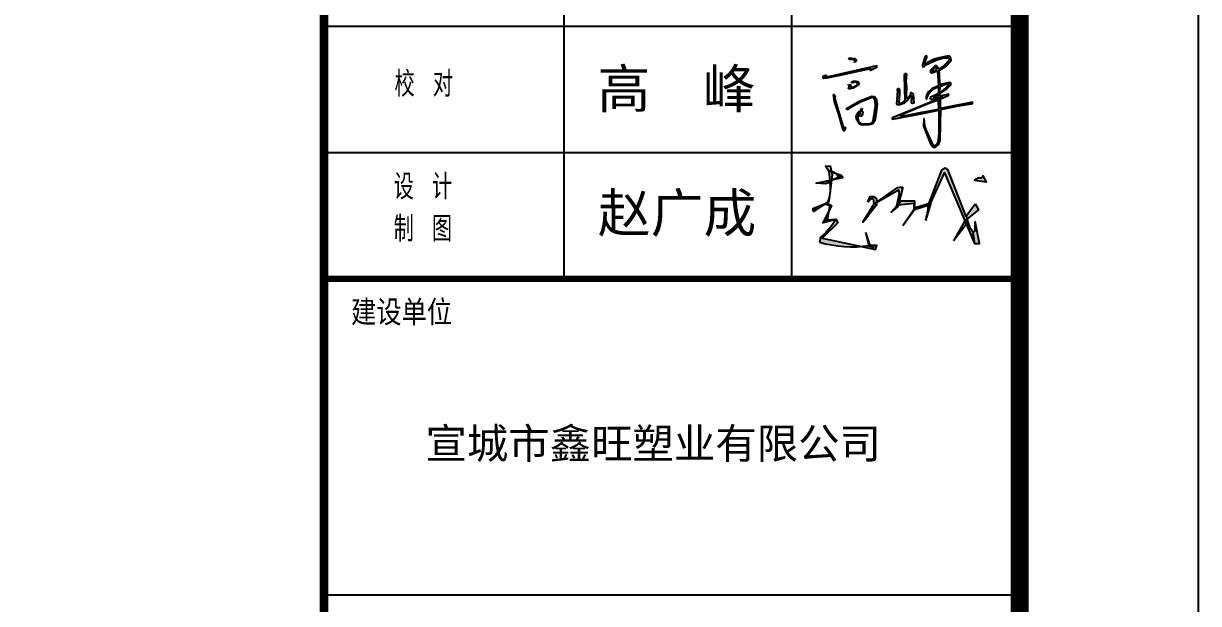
# Model space of a CAD drawing. Extents: x -21908402 to 2004492, y 83987 to 5079726.
# Drawn here: x 1997922 to 2004492, y 409671 to 412916 of the extents above; entities that cross this region are included whole.
import ezdxf

# ---------------------------------------------------------------- set-up
doc = ezdxf.new("R2010")
doc.units = 0
doc.header["$LTSCALE"] = 1000
doc.layers.get('0').update_dxf_attribs({"linetype": 'CONTINUOUS'})
for name, color, linetype in [('1', 140, 'CONTINUOUS'), ('PP-PM-TK', 7, 'CONTINUOUS'), ('PUB_TEXT', 7, 'CONTINUOUS'), ('PUB_TITLE', 4, 'CONTINUOUS'), ('签名', 255, 'CONTINUOUS')]:
    doc.layers.add(name, color=color, linetype=linetype)
doc.styles.add('-黑体', font='simhei.ttf', dxfattribs={"width": 0.8})
doc.styles.add('TQ', font='txt.shx', dxfattribs={"width": 0.8, "bigfont": 'hztxt.shx'})

# ---------------------------------------------------------------- blocks, each defined once
blk = doc.blocks.new('TK')
h = blk.add_hatch(color=256)
h.paths.add_polyline_path([(1747692.9, 360668.7), (1747691.4, 360743.5), (1747639.6, 360727.4), (1747565.8, 360696.9), (1747473.5, 360658.8), (1747400.4, 360628.5), (1747368, 360613.4), (1747372.4, 360608.6), (1747454.1, 360623.8), (1747552.9, 360642.2)], flags=16)
h.paths.add_polyline_path([(1747705.5, 360762.2), (1747706.1, 360770.3), (1747718.2, 360772.2), (1747726, 360773.4), (1747724.5, 360769)], flags=16)
h.paths.add_polyline_path([(1747693.3, 360773), (1747689.7, 360786.8), (1747663.7, 360776.9), (1747650, 360767.7), (1747651, 360762.7), (1747683.7, 360768.9)], flags=16)
h.paths.add_polyline_path([(1747701.4, 360812), (1747702.8, 360858.6), (1747733.6, 360870.8), (1747771.7, 360880.8), (1747780.8, 360876.7), (1747744.7, 360840.6), (1747708.1, 360811.5)], flags=16)
h.paths.add_polyline_path([(1747662, 360991.5), (1747675.1, 361001.4), (1747669.9, 361017.4), (1747663.5, 361018.7), (1747638.5, 360996.6), (1747635.6, 360988.3), (1747639.1, 360984.4)], flags=16)
h.paths.add_polyline_path([(1747573, 361048.6), (1747594.8, 361113), (1747582.5, 361114.8), (1747575.7, 361103), (1747553, 361026.4), (1747566.6, 361023.7), (1747584.8, 361040.9), (1747675.1, 361082.6), (1747735.9, 361098.5), (1747776.3, 361098.9), (1747783.1, 361081.7), (1747738.6, 361033.7), (1747693.6, 361003.1), (1747670.8, 361033.7), (1747656.6, 361025.6), (1747633.1, 361003.7), (1747621.1, 360985.8), (1747623.5, 360975.4), (1747635.4, 360973), (1747681.7, 360990.6), (1747690.2, 360864), (1747637.4, 360840.6), (1747606.6, 360812.8), (1747587.3, 360779.6), (1747585.9, 360750.5), (1747590.4, 360752.5), (1747607.2, 360793.5), (1747630.1, 360820.3), (1747660.9, 360843), (1747688.9, 360855.9), (1747690.2, 360798.5), (1747621.5, 360765.3), (1747616.4, 360762.9), (1747620.4, 360751.6), (1747648.9, 360752.2), (1747691.6, 360765), (1747692.5, 360755.5), (1747508.3, 360679.9), (1747308.9, 360598), (1747297.2, 360588.7), (1747303.1, 360583.6), (1747527.5, 360625.2), (1747692.1, 360658.6), (1747691.6, 360469.3), (1747686.2, 360411.7), (1747684, 360387.5), (1747662.2, 360361.8), (1747649, 360359.8), (1747588.3, 360487.5), (1747574.7, 360527.1), (1747570, 360588.2), (1747566.2, 360587.8), (1747564, 360525), (1747624, 360375.6), (1747645.4, 360348.4), (1747659, 360345.7), (1747692.7, 360370.5), (1747703.3, 360409.6), (1747710.3, 360664), (1747857.4, 360695.6), (1747967.3, 360712.1), (1747982, 360720.7), (1747974.5, 360727.3), (1747705.8, 360673), (1747706.2, 360755.4), (1747764.8, 360778.1), (1747778.5, 360788), (1747773.6, 360794.5), (1747703.6, 360776.6), (1747703.3, 360797.8), (1747754.1, 360832.4), (1747788.9, 360865.3), (1747796.7, 360880.4), (1747791, 360890.5), (1747769.7, 360889.7), (1747717.6, 360877), (1747701, 360870), (1747698.1, 360970.4), (1747691.4, 360990.6), (1747756.2, 361032), (1747784, 361061.5), (1747796.2, 361074.5), (1747793.8, 361101.4), (1747781.4, 361111.3), (1747763.5, 361112.6), (1747694.8, 361098.4), (1747646.9, 361083.5), (1747597.2, 361060.2), (1747577.2, 361045.2)])
h.paths.add_polyline_path([(1747415.1, 360968.1), (1747421.3, 360965.3), (1747416.9, 360898.5), (1747421, 360849.2), (1747419.6, 360785.6), (1747420.1, 360769.5), (1747422.6, 360757.8), (1747430.8, 360758.8), (1747454.4, 360788.3), (1747458.4, 360795.3), (1747458.7, 360807.6), (1747467.9, 360808.2), (1747476.5, 360797), (1747480.8, 360753.6), (1747483.7, 360719), (1747471.8, 360714.3), (1747465, 360717.7), (1747465.6, 360776.6), (1747461.7, 360781.7), (1747433.4, 360746.7), (1747396.6, 360716.4), (1747367.3, 360703.7), (1747347.6, 360701.9), (1747341.8, 360708.8), (1747349.4, 360820.6), (1747345.5, 360830.6), (1747348.4, 360842.5), (1747358.6, 360842.1), (1747362.7, 360831.8), (1747361.9, 360798.4), (1747356.4, 360716.8), (1747360.5, 360715.2), (1747388.3, 360723.6), (1747410.5, 360739.5), (1747406.2, 360951), (1747408.4, 360966.9)], flags=17)
h.paths.add_polyline_path([(1746918.2, 360668.6), (1746919.5, 360674.1), (1747011.3, 360727.5), (1747045.6, 360744.2), (1747089.5, 360759), (1747132.1, 360777.1), (1747154.8, 360774.7), (1747168.5, 360756.3), (1747176.1, 360713.3), (1747168.5, 360640.6), (1747155.4, 360568.8), (1747139.3, 360544.3), (1747106.6, 360535.5), (1747049.1, 360534.2), (1747028.6, 360541.7), (1747004.1, 360574.4), (1747000.9, 360604.2), (1747007.1, 360627.6), (1747021.9, 360648.6), (1747039.6, 360653.8), (1747044.9, 360672.7), (1747049.3, 360673.4), (1747046.9, 360657.3), (1747054.2, 360645.8), (1747051.5, 360622.9), (1747045.6, 360608.1), (1747033, 360606.5), (1747031.6, 360612.5), (1747037.4, 360637.9), (1747033.4, 360641.6), (1747025.9, 360637.4), (1747014.2, 360617.8), (1747013.7, 360587.4), (1747019, 360567.3), (1747037.4, 360550.8), (1747059.7, 360543.7), (1747095.3, 360545.5), (1747126.9, 360551.4), (1747141.2, 360569.1), (1747161.7, 360692.4), (1747157.7, 360737), (1747151.4, 360758.2), (1747144.6, 360765), (1747132.6, 360765.4), (1747083.6, 360747.2), (1747035.6, 360727.1), (1746958.4, 360685), (1746923.6, 360660.8)])
h.paths.add_polyline_path([(1746816.3, 360786.7), (1746806.7, 360786.9), (1746816.1, 360733), (1746851.6, 360622.4), (1746883.8, 360501.7), (1746895.5, 360483), (1746908.9, 360496.7), (1746912, 360512.5), (1746905.9, 360514.8), (1746899.2, 360500.1), (1746823.9, 360755.5), (1746825.2, 360777.1)])
h.paths.add_polyline_path([(1746965.2, 360886.8), (1746961.6, 360896.5), (1746982.9, 360904.3), (1747014.8, 360898.7), (1747026.1, 360884.8), (1747014.8, 360865.7), (1746974.5, 360844.5), (1746945.9, 360838.3), (1746936.3, 360836.2), (1746941.4, 360855.3), (1746944.2, 360865.7), (1746933.9, 360864.8), (1746934.8, 360873.6), (1746950.2, 360871.7), (1746957.9, 360865.7), (1746953.2, 360850.5), (1746954.8, 360845.1), (1746988.7, 360859.5), (1747008.4, 360872.8), (1747011.7, 360883.3), (1747006.3, 360889), (1746992, 360893.7), (1746973.7, 360890.6)])
h.paths.add_polyline_path([(1746737.6, 360939.4), (1746749.7, 360952), (1746718.7, 360937.6), (1746723.4, 360928.8), (1746754.3, 360929.8), (1746866.7, 360953.5), (1747030.2, 360988), (1747126.7, 361009.4), (1747114.5, 360995.7), (1747119.8, 360993.9), (1747175.2, 361023.5), (1747170.2, 361030.1), (1746778.9, 360942.9), (1746764.3, 360939.7)])
h.paths.add_polyline_path([(1746937, 361084.4), (1746944, 361097.4), (1746985.1, 361092), (1746999.2, 361080.8), (1746998.8, 361071.6), (1746988.3, 361059.9), (1746984.5, 361064.2), (1746990.5, 361077.9), (1746981.4, 361082)])
h = blk.add_hatch(color=7)
h.paths.add_polyline_path([(1746791.6, 360145.1), (1746792.9, 360139.5), (1746829.3, 360126.3, 0.116266)])
h.paths.add_polyline_path([(1746791.6, 360145.1, 0.057627), (1746770.7, 360147.5), (1746792.9, 360139.5)])
h.paths.add_polyline_path([(1746781.4, 360191.5), (1746742.5, 360189.8), (1746770.7, 360147.5, -0.057627), (1746791.6, 360145.1)])
h.paths.add_polyline_path([(1746792.9, 360139.5), (1746770.7, 360147.5), (1746777.7, 360070.6), (1746781.7, 360071.5), (1746793.3, 360076.1), (1746798.2, 360115.2)])
h.paths.add_polyline_path([(1746793.1, 360074), (1746781.7, 360071.5), (1746777.8, 360069.9), (1746777.7, 360070.6), (1746663.9, 360046), (1746742.5, 360041.7), (1746781.1, 360054.6, -0.038196), (1746784.8, 360007.4)])
h = blk.add_hatch(color=7)
h.paths.add_polyline_path([(1748065, 360109.4), (1748054.4, 360091.1), (1748026.2, 360091.1), (1747991.6, 360070.5), (1748092.5, 360059)])
h.paths.add_polyline_path([(1748026, 359822.9), (1747998, 359872.4), (1747920.4, 359766.6), (1747765.2, 360161.6), (1747744.1, 360175.7), (1747715.9, 360154.6), (1747607.1, 359875.9), (1747625.2, 359881.5), (1747739.2, 360132.4), (1747910.8, 359729.3)])
h.paths.add_polyline_path([(1747998, 359724.3), (1747998, 359646.7), (1747976.8, 359632.6), (1747990.9, 359540.9), (1748035.2, 359540.9)])
h.paths.add_polyline_path([(1747923.3, 359699.8), (1747910.8, 359729.3), (1747814.6, 359562.1)])
for points in [[(1746873, 360110.6), (1746829.3, 360126.3, -0.103849), (1746852.7, 360096.8), (1746848.3, 360098.1), (1746793.3, 360076.1), (1746793.1, 360074), (1746886.7, 360094.2)], [(1746784.8, 360007.4), (1746775.2, 359929.8, 0.063244)], [(1747596.3, 359786.3), (1747579.8, 359732.2, 0.044667)], [(1746874, 359552.2), (1746713.8, 359583.6), (1746845.9, 359712.3), (1746829.1, 359744.2), (1746829.1, 359744.2, -0.075391), (1746700.5, 359589.9), (1746692, 359551.2, 0.088195), (1747043.3, 359515.5)], [(1747929.9, 359744.9), (1747910.8, 359729.3), (1747990.9, 359540.9), (1747976.8, 359632.6), (1747980.8, 359635.3, -0.153082)]]:
    blk.add_hatch(color=7).paths.add_polyline_path(points)
h = blk.add_hatch(color=7)
h.paths.add_polyline_path([(1747148.1, 359935), (1747118.3, 359933.3), (1747099.5, 359891.1, -0.339667), (1747145.8, 359913.9), (1747151.6, 359872.4), (1747169.5, 359885), (1747169.5, 359915.2)])
h.paths.add_polyline_path([(1747169.5, 359860.7), (1747169.5, 359882.9), (1747151.9, 359872.6, -0.059149), (1747104, 359779.4)])
h.paths.add_polyline_path([(1747151.9, 359872.6), (1747151.6, 359872.4), (1747056.6, 359720.4), (1747104, 359779.4, 0.059149)])
h.paths.add_polyline_path([(1747391.4, 360013.5), (1747342, 360006.4), (1747169.5, 359885), (1747169.5, 359882.9), (1747354.4, 359991.1), (1747359.4, 359956.4), (1747337.9, 359852.5), (1747354.1, 359870.6)])
h.paths.add_polyline_path([(1747349.1, 359851.3), (1747354.1, 359870.6), (1747292.7, 359801.9)])
h = blk.add_hatch(color=7)
h.paths.add_polyline_path([(1746775.2, 359929.8, -0.036058), (1746761.1, 359887.3), (1746770.7, 359893.6)])
h.paths.add_polyline_path([(1746735.3, 359870.7), (1746636.7, 359830.1), (1746640.8, 359809.6)])
h.paths.add_polyline_path([(1746756.6, 359879.5), (1746735.3, 359870.7), (1746756.6, 359865.4), (1746777.8, 359865.4), (1746768.5, 359809.7), (1746793.5, 359860.4)])
h = blk.add_hatch(color=7)
h.paths.add_polyline_path([(1747489.8, 359897), (1747380, 359899.5), (1747354.1, 359870.6), (1747352.2, 359863.3), (1747483.1, 359879.5), (1747483.1, 359823), (1747391.4, 359689), (1747490.1, 359823)])
h.paths.add_polyline_path([(1747602.9, 359858.3, -0.057111), (1747596.3, 359786.3), (1747625.2, 359881.5), (1747504.3, 359844.2), (1747490.1, 359823)])
h = blk.add_hatch(color=7)
h.paths.add_polyline_path([(1746829.1, 359744.2), (1746756.6, 359738.4), (1746768.5, 359809.7), (1746722.7, 359716.9), (1746786.5, 359732.1)])
h.paths.add_polyline_path([(1747108.6, 359522.5, -0.016275), (1747043.3, 359515.5), (1747162.9, 359489.5), (1747172.8, 359522.5), (1747116.7, 359522.5), (1747081.1, 359632.6)])
for p, q in [((1746937, 361084.4), (1746944, 361097.4)), ((1746981.4, 361082), (1746937, 361084.4)), ((1746944, 361097.4), (1746985.1, 361092)), ((1746990.5, 361077.9), (1746981.4, 361082)), ((1746984.5, 361064.2), (1746990.5, 361077.9)), ((1746988.3, 361059.9), (1746984.5, 361064.2)), ((1746985.1, 361092), (1746999.2, 361080.8)), ((1746998.8, 361071.6), (1746988.3, 361059.9)), ((1746988.3, 361059.9), (1746988.3, 361059.9)), ((1746999.2, 361080.8), (1746998.8, 361071.6)), ((1747575.7, 361103), (1747553, 361026.4)), ((1747573, 361048.6), (1747594.8, 361113)), ((1747582.5, 361114.8), (1747575.7, 361103)), ((1747597.2, 361060.2), (1747577.2, 361045.2)), ((1747594.8, 361113), (1747582.5, 361114.8)), ((1747584.8, 361040.9), (1747675.1, 361082.6)), ((1747646.9, 361083.5), (1747597.2, 361060.2)), ((1747694.8, 361098.4), (1747646.9, 361083.5)), ((1747675.1, 361082.6), (1747735.9, 361098.5)), ((1747763.5, 361112.6), (1747694.8, 361098.4)), ((1747735.9, 361098.5), (1747776.3, 361098.9)), ((1747783.1, 361081.7), (1747738.6, 361033.7)), ((1747756.2, 361032), (1747784, 361061.5)), ((1747781.4, 361111.3), (1747763.5, 361112.6)), ((1747776.3, 361098.9), (1747783.1, 361081.7)), ((1747793.8, 361101.4), (1747781.4, 361111.3)), ((1747784, 361061.5), (1747796.2, 361074.5)), ((1747796.2, 361074.5), (1747793.8, 361101.4)), ((1746749.7, 360952), (1746718.7, 360937.6)), ((1746737.6, 360939.4), (1746749.7, 360952)), ((1746754.3, 360929.8), (1746866.7, 360953.5)), ((1747170.2, 361030.1), (1746778.9, 360942.9)), ((1746866.7, 360953.5), (1747030.2, 360988)), ((1747030.2, 360988), (1747126.7, 361009.4)), ((1747126.7, 361009.4), (1747114.5, 360995.7)), ((1747114.5, 360995.7), (1747119.8, 360993.9)), ((1747119.8, 360993.9), (1747175.2, 361023.5)), ((1747126.7, 361009.4), (1747126.7, 361009.4)), ((1747175.2, 361023.5), (1747170.2, 361030.1)), ((1747406.2, 360951), (1747408.4, 360966.9)), ((1747408.4, 360966.9), (1747415.1, 360968.1)), ((1747415.1, 360968.1), (1747421.3, 360965.3)), ((1747421.3, 360965.3), (1747416.9, 360898.5)), ((1747553, 361026.4), (1747566.6, 361023.7)), ((1747566.6, 361023.7), (1747584.8, 361040.9)), ((1747577.2, 361045.2), (1747573, 361048.6)), ((1747633.1, 361003.7), (1747621.1, 360985.8)), ((1747621.1, 360985.8), (1747623.5, 360975.4)), ((1747623.5, 360975.4), (1747635.4, 360973)), ((1747656.6, 361025.6), (1747633.1, 361003.7)), ((1747635.4, 360973), (1747681.7, 360990.6)), ((1747638.5, 360996.6), (1747635.6, 360988.3)), ((1747635.6, 360988.3), (1747639.1, 360984.4)), ((1747663.5, 361018.7), (1747638.5, 360996.6)), ((1747639.1, 360984.4), (1747662, 360991.5)), ((1747670.8, 361033.7), (1747656.6, 361025.6)), ((1747662, 360991.5), (1747675.1, 361001.4)), ((1747669.9, 361017.4), (1747663.5, 361018.7)), ((1747675.1, 361001.4), (1747669.9, 361017.4)), ((1747693.6, 361003.1), (1747670.8, 361033.7)), ((1747681.7, 360990.6), (1747690.2, 360864)), ((1747691.4, 360990.6), (1747756.2, 361032)), ((1747698.1, 360970.4), (1747691.4, 360990.6)), ((1747738.6, 361033.7), (1747693.6, 361003.1)), ((1747701, 360870), (1747698.1, 360970.4)), ((1746718.7, 360937.6), (1746723.4, 360928.8)), ((1746723.4, 360928.8), (1746754.3, 360929.8)), ((1746764.3, 360939.7), (1746737.6, 360939.4)), ((1746778.9, 360942.9), (1746764.3, 360939.7)), ((1746933.9, 360864.8), (1746934.8, 360873.6)), ((1746944.2, 360865.7), (1746933.9, 360864.8)), ((1746934.8, 360873.6), (1746950.2, 360871.7)), ((1746936.3, 360836.2), (1746941.4, 360855.3)), ((1746941.4, 360855.3), (1746944.2, 360865.7)), ((1746950.2, 360871.7), (1746957.9, 360865.7)), ((1746957.9, 360865.7), (1746953.2, 360850.5)), ((1746954.8, 360845.1), (1746988.7, 360859.5)), ((1746961.6, 360896.5), (1746982.9, 360904.3)), ((1746965.2, 360886.8), (1746961.6, 360896.5)), ((1746973.7, 360890.6), (1746965.2, 360886.8)), ((1746992, 360893.7), (1746973.7, 360890.6)), ((1747014.8, 360865.7), (1746974.5, 360844.5)), ((1746982.9, 360904.3), (1747014.8, 360898.7)), ((1746988.7, 360859.5), (1747008.4, 360872.8)), ((1747006.3, 360889), (1746992, 360893.7)), ((1747011.7, 360883.3), (1747006.3, 360889)), ((1747008.4, 360872.8), (1747011.7, 360883.3)), ((1747014.8, 360898.7), (1747026.1, 360884.8)), ((1747026.1, 360884.8), (1747014.8, 360865.7)), ((1747410.5, 360739.5), (1747406.2, 360951)), ((1747416.9, 360898.5), (1747421, 360849.2)), ((1747690.2, 360864), (1747637.4, 360840.6)), ((1747660.9, 360843), (1747688.9, 360855.9)), ((1747688.9, 360855.9), (1747690.2, 360798.5)), ((1747717.6, 360877), (1747701, 360870)), ((1747701.4, 360812), (1747702.8, 360858.6)), ((1747702.8, 360858.6), (1747733.6, 360870.8)), ((1747769.7, 360889.7), (1747717.6, 360877)), ((1747733.6, 360870.8), (1747771.7, 360880.8)), ((1747780.8, 360876.7), (1747744.7, 360840.6)), ((1747754.1, 360832.4), (1747788.9, 360865.3)), ((1747791, 360890.5), (1747769.7, 360889.7)), ((1747771.7, 360880.8), (1747780.8, 360876.7)), ((1747788.9, 360865.3), (1747796.7, 360880.4)), ((1747796.7, 360880.4), (1747791, 360890.5)), ((1746806.7, 360786.9), (1746816.1, 360733)), ((1746816.3, 360786.7), (1746806.7, 360786.9)), ((1746825.2, 360777.1), (1746816.3, 360786.7)), ((1746823.9, 360755.5), (1746825.2, 360777.1)), ((1746899.2, 360500.1), (1746823.9, 360755.5)), ((1746945.9, 360838.3), (1746936.3, 360836.2)), ((1746974.5, 360844.5), (1746945.9, 360838.3)), ((1746953.2, 360850.5), (1746954.8, 360845.1)), ((1747045.6, 360744.2), (1747089.5, 360759)), ((1747132.6, 360765.4), (1747083.6, 360747.2)), ((1747089.5, 360759), (1747132.1, 360777.1)), ((1747132.1, 360777.1), (1747154.8, 360774.7)), ((1747144.6, 360765), (1747132.6, 360765.4)), ((1747151.4, 360758.2), (1747144.6, 360765)), ((1747157.7, 360737), (1747151.4, 360758.2)), ((1747154.8, 360774.7), (1747168.5, 360756.3)), ((1747168.5, 360756.3), (1747176.1, 360713.3)), ((1747341.8, 360708.8), (1747349.4, 360820.6)), ((1747345.5, 360830.6), (1747348.4, 360842.5)), ((1747349.4, 360820.6), (1747345.5, 360830.6)), ((1747348.4, 360842.5), (1747358.6, 360842.1)), ((1747361.9, 360798.4), (1747356.4, 360716.8)), ((1747358.6, 360842.1), (1747362.7, 360831.8)), ((1747362.7, 360831.8), (1747361.9, 360798.4)), ((1747421, 360849.2), (1747419.6, 360785.6)), ((1747419.6, 360785.6), (1747420.1, 360769.5)), ((1747420.1, 360769.5), (1747422.6, 360757.8)), ((1747422.6, 360757.8), (1747430.8, 360758.8)), ((1747430.8, 360758.8), (1747454.4, 360788.3)), ((1747461.7, 360781.7), (1747433.4, 360746.7)), ((1747454.4, 360788.3), (1747458.4, 360795.3)), ((1747458.4, 360795.3), (1747458.7, 360807.6)), ((1747458.7, 360807.6), (1747467.9, 360808.2)), ((1747465.6, 360776.6), (1747461.7, 360781.7)), ((1747465, 360717.7), (1747465.6, 360776.6)), ((1747467.9, 360808.2), (1747476.5, 360797)), ((1747476.5, 360797), (1747480.8, 360753.6)), ((1747692.5, 360755.5), (1747508.3, 360679.9)), ((1747587.3, 360779.6), (1747585.9, 360750.5)), ((1747606.6, 360812.8), (1747587.3, 360779.6)), ((1747590.4, 360752.5), (1747607.2, 360793.5)), ((1747637.4, 360840.6), (1747606.6, 360812.8)), ((1747607.2, 360793.5), (1747630.1, 360820.3)), ((1747621.5, 360765.3), (1747616.4, 360762.9)), ((1747616.4, 360762.9), (1747620.4, 360751.6)), ((1747690.2, 360798.5), (1747621.5, 360765.3)), ((1747630.1, 360820.3), (1747660.9, 360843)), ((1747648.9, 360752.2), (1747691.6, 360765)), ((1747663.7, 360776.9), (1747650, 360767.7)), ((1747650, 360767.7), (1747651, 360762.7)), ((1747651, 360762.7), (1747683.7, 360768.9)), ((1747689.7, 360786.8), (1747663.7, 360776.9)), ((1747683.7, 360768.9), (1747693.3, 360773)), ((1747693.3, 360773), (1747689.7, 360786.8)), ((1747691.6, 360765), (1747692.5, 360755.5)), ((1747708.1, 360811.5), (1747701.4, 360812)), ((1747703.3, 360797.8), (1747754.1, 360832.4)), ((1747703.6, 360776.6), (1747703.3, 360797.8)), ((1747773.6, 360794.5), (1747703.6, 360776.6)), ((1747705.5, 360762.2), (1747706.1, 360770.3)), ((1747724.5, 360769), (1747705.5, 360762.2)), ((1747705.8, 360673), (1747706.2, 360755.4)), ((1747706.1, 360770.3), (1747718.2, 360772.2)), ((1747706.2, 360755.4), (1747764.8, 360778.1)), ((1747744.7, 360840.6), (1747708.1, 360811.5)), ((1747718.2, 360772.2), (1747726, 360773.4)), ((1747726, 360773.4), (1747724.5, 360769)), ((1747764.8, 360778.1), (1747778.5, 360788)), ((1747778.5, 360788), (1747773.6, 360794.5)), ((1746816.1, 360733), (1746851.6, 360622.4)), ((1746918.2, 360668.6), (1746919.5, 360674.1)), ((1746923.6, 360660.8), (1746918.2, 360668.6)), ((1746919.5, 360674.1), (1747011.3, 360727.5)), ((1746958.4, 360685), (1746923.6, 360660.8)), ((1747035.6, 360727.1), (1746958.4, 360685)), ((1747011.3, 360727.5), (1747045.6, 360744.2)), ((1747083.6, 360747.2), (1747035.6, 360727.1)), ((1747039.6, 360653.8), (1747044.9, 360672.7)), ((1747044.9, 360672.7), (1747049.3, 360673.4)), ((1747049.3, 360673.4), (1747046.9, 360657.3)), ((1747046.9, 360657.3), (1747054.2, 360645.8)), ((1747141.2, 360569.1), (1747161.7, 360692.4)), ((1747161.7, 360692.4), (1747157.7, 360737)), ((1747176.1, 360713.3), (1747168.5, 360640.6)), ((1747508.3, 360679.9), (1747308.9, 360598)), ((1747347.6, 360701.9), (1747341.8, 360708.8)), ((1747367.3, 360703.7), (1747347.6, 360701.9)), ((1747356.4, 360716.8), (1747360.5, 360715.2)), ((1747360.5, 360715.2), (1747388.3, 360723.6)), ((1747396.6, 360716.4), (1747367.3, 360703.7)), ((1747388.3, 360723.6), (1747410.5, 360739.5)), ((1747433.4, 360746.7), (1747396.6, 360716.4)), ((1747473.5, 360658.8), (1747400.4, 360628.5)), ((1747471.8, 360714.3), (1747465, 360717.7)), ((1747483.7, 360719), (1747471.8, 360714.3)), ((1747565.8, 360696.9), (1747473.5, 360658.8)), ((1747480.8, 360753.6), (1747483.7, 360719)), ((1747527.5, 360625.2), (1747692.1, 360658.6)), ((1747552.9, 360642.2), (1747692.9, 360668.7)), ((1747639.6, 360727.4), (1747565.8, 360696.9)), ((1747585.9, 360750.5), (1747590.4, 360752.5)), ((1747620.4, 360751.6), (1747648.9, 360752.2)), ((1747691.4, 360743.5), (1747639.6, 360727.4)), ((1747692.9, 360668.7), (1747691.4, 360743.5)), ((1747692.1, 360658.6), (1747691.6, 360469.3)), ((1747703.3, 360409.6), (1747710.3, 360664)), ((1747974.5, 360727.3), (1747705.8, 360673)), ((1747710.3, 360664), (1747857.4, 360695.6)), ((1747857.4, 360695.6), (1747967.3, 360712.1)), ((1747967.3, 360712.1), (1747982, 360720.7)), ((1747982, 360720.7), (1747974.5, 360727.3)), ((1746851.6, 360622.4), (1746883.8, 360501.7)), ((1747000.9, 360604.2), (1747007.1, 360627.6)), ((1747004.1, 360574.4), (1747000.9, 360604.2)), ((1747028.6, 360541.7), (1747004.1, 360574.4)), ((1747007.1, 360627.6), (1747021.9, 360648.6)), ((1747014.2, 360617.8), (1747013.7, 360587.4)), ((1747013.7, 360587.4), (1747019, 360567.3)), ((1747025.9, 360637.4), (1747014.2, 360617.8)), ((1747019, 360567.3), (1747037.4, 360550.8)), ((1747021.9, 360648.6), (1747039.6, 360653.8)), ((1747033.4, 360641.6), (1747025.9, 360637.4)), ((1747031.6, 360612.5), (1747037.4, 360637.9)), ((1747033, 360606.5), (1747031.6, 360612.5)), ((1747045.6, 360608.1), (1747033, 360606.5)), ((1747037.4, 360637.9), (1747033.4, 360641.6)), ((1747051.5, 360622.9), (1747045.6, 360608.1)), ((1747054.2, 360645.8), (1747051.5, 360622.9)), ((1747126.9, 360551.4), (1747141.2, 360569.1)), ((1747155.4, 360568.8), (1747139.3, 360544.3)), ((1747168.5, 360640.6), (1747155.4, 360568.8)), ((1747308.9, 360598), (1747297.2, 360588.7)), ((1747297.2, 360588.7), (1747303.1, 360583.6)), ((1747303.1, 360583.6), (1747527.5, 360625.2)), ((1747400.4, 360628.5), (1747368, 360613.4)), ((1747368, 360613.4), (1747372.4, 360608.6)), ((1747372.4, 360608.6), (1747454.1, 360623.8)), ((1747454.1, 360623.8), (1747552.9, 360642.2)), ((1747566.2, 360587.8), (1747564, 360525)), ((1747570, 360588.2), (1747566.2, 360587.8)), ((1747574.7, 360527.1), (1747570, 360588.2)), ((1746883.8, 360501.7), (1746895.5, 360483)), ((1746895.5, 360483), (1746908.9, 360496.7)), ((1746905.9, 360514.8), (1746899.2, 360500.1)), ((1746912, 360512.5), (1746905.9, 360514.8)), ((1746908.9, 360496.7), (1746912, 360512.5)), ((1747049.1, 360534.2), (1747028.6, 360541.7)), ((1747037.4, 360550.8), (1747059.7, 360543.7)), ((1747106.6, 360535.5), (1747049.1, 360534.2)), ((1747059.7, 360543.7), (1747095.3, 360545.5)), ((1747095.3, 360545.5), (1747126.9, 360551.4)), ((1747139.3, 360544.3), (1747106.6, 360535.5)), ((1747564, 360525), (1747624, 360375.6)), ((1747588.3, 360487.5), (1747574.7, 360527.1)), ((1747649, 360359.8), (1747588.3, 360487.5)), ((1747691.6, 360469.3), (1747686.2, 360411.7)), ((1747624, 360375.6), (1747645.4, 360348.4)), ((1747662.2, 360361.8), (1747649, 360359.8)), ((1747659, 360345.7), (1747692.7, 360370.5)), ((1747684, 360387.5), (1747662.2, 360361.8)), ((1747686.2, 360411.7), (1747684, 360387.5)), ((1747692.7, 360370.5), (1747703.3, 360409.6)), ((1747645.4, 360348.4), (1747659, 360345.7))]:
    blk.add_line(p, q)
at = {"color": 7}
for points in [[(1746742.5, 360041.7), (1746663.9, 360046), (1746886.7, 360094.2), (1746873, 360110.6), (1746770.7, 360147.5), (1746742.5, 360189.8), (1746781.4, 360191.5), (1746798.2, 360115.2), (1746770.7, 359893.6), (1746640.8, 359809.6), (1746636.7, 359830.1), (1746756.6, 359879.5), (1746793.5, 359860.4), (1746722.7, 359716.9), (1746786.5, 359732.1), (1746829.1, 359744.3), (1746845.9, 359712.3), (1746713.8, 359583.6), (1746874, 359552.2), (1747162.9, 359489.5), (1747172.8, 359522.5), (1747116.7, 359522.5), (1747081.1, 359632.6)], [(1746848.3, 360098.1), (1746852.7, 360096.8)], [(1747625.2, 359881.5), (1747739.2, 360132.4), (1747990.9, 359540.9), (1748035.2, 359540.9), (1747998, 359724.3)], [(1748026.2, 360091.1), (1747991.6, 360070.5), (1748092.5, 360059), (1748065, 360109.4), (1748054.4, 360091.1)], [(1747098.2, 359888.1), (1747118.3, 359933.3), (1747148.1, 359935), (1747169.5, 359915.2), (1747169.5, 359860.7), (1747056.6, 359720.4), (1747151.6, 359872.4), (1747354.4, 359991.1), (1747359.4, 359956.4), (1747337.9, 359852.5), (1747292.7, 359801.9), (1747380, 359899.5), (1747489.8, 359897), (1747490.1, 359823), (1747391.4, 359689)], [(1746756.6, 359865.4), (1746735.3, 359870.7)], [(1747504.3, 359844.2), (1747625.2, 359881.5), (1747579.8, 359732.2)], [(1747998, 359872.4), (1748026, 359822.9), (1747910.8, 359729.3), (1747814.6, 359562.1)]]:
    blk.add_lwpolyline(points, dxfattribs=at)
for points in [[(1746770.7, 360147.5, 0), (1746742.5, 360189.8, 0)], [(1747744.1, 360175.7, 0), (1747715.9, 360154.6, 0), (1747603, 359865.4, 0)], [(1747744.1, 360175.7, 0), (1747765.2, 360161.6, 0), (1747920.4, 359766.6, 0), (1747998, 359872.4, 0)], [(1746770.7, 360147.5, 0), (1746777.8, 360069.9, 0), (1746848.3, 360098.1, 0)], [(1748026.2, 360091.1, 0), (1748054.4, 360091.1, 0)], [(1746784.8, 360055.8, 0), (1746742.5, 360041.7, 0)], [(1747391.4, 360013.5, 0), (1747342, 360006.4, 0), (1747151.6, 359872.4, 0), (1747145.8, 359913.9, 0)], [(1747391.4, 360013.5, 0), (1747349.1, 359851.3, 0), (1747292.7, 359801.9, 0)], [(1747391.4, 360013.5, 0), (1747377.3, 359999.4, 0)], [(1746756.6, 359879.5, 0), (1746636.7, 359830.1, 0)], [(1746763.7, 359886.5, 0), (1746777.8, 359900.6, 0)], [(1747352, 359863.3, 0), (1747483.1, 359879.5, 0), (1747483.1, 359823, 0), (1747391.4, 359689, 0)], [(1746756.6, 359865.4, 0), (1746777.8, 359865.4, 0), (1746756.6, 359738.4, 0), (1746829.1, 359744.2, 0)], [(1747603, 359858.3, 0), (1747490.1, 359823, 0), (1747504.3, 359844.2, 0)], [(1746749.5, 359738.4, 0), (1746714.3, 359710.2, 0)], [(1747923.3, 359699.8, 0), (1747814.6, 359562.1, 0)], [(1747976.8, 359632.6, 0), (1747998, 359646.7, 0), (1747998, 359724.3, 0)], [(1746700.5, 359589.9, 0), (1746692, 359551.2, 0)], [(1747109.3, 359519.8, 0), (1747081.1, 359632.6, 0)], [(1747976.8, 359632.6, 0), (1747990.9, 359540.9, 0)], [(1747109.3, 359519.8, 0), (1747151.6, 359505.6, 0)]]:
    blk.add_polyline3d(points, dxfattribs=at)
for centre, radius, start, end in [((1746474.5, 360006.4), 310.3, 337.43498, 11.56), ((1746770.7, 360055.8), 91.7, 26.565, 90), ((1746735.4, 360027.6), 444.4, 316.273, 339.55), ((1747137.5, 359872.4), 42.3, 78.69, 158.199), ((1747285.6, 359851.3), 317.4, 337.964, 2.545), ((1746255.8, 360091.1), 670.1, 311.583, 328.829), ((1748130.2, 359771.3), 202, 182.28913, 222.83879), ((1746968.2, 360521.3), 1008.6, 254.11, 278.017)]:
    blk.add_arc(centre, radius, start, end, dxfattribs=at)
at = {"layer": '1'}
blk.add_line((1742537.1, 356591.5), (1748370.6, 356591.5), dxfattribs=at)
at = {"layer": 'PP-PM-TK', "color": 4}
for points, const_width in [([(1742537.1, 401992.7), (1742537.1, 341992.7)], 74.2), ([(1742537.1, 359243.1), (1748370.6, 359243.1)], 21.2)]:
    blk.add_lwpolyline(points, dxfattribs=dict(at, const_width=const_width))
at = {"layer": 'PUB_TITLE', "color": 4}
for p, q in [((1744552.2, 359243.1), (1744552.2, 366667.7)), ((1746461.4, 359243.1), (1746461.4, 366667.7)), ((1742537.1, 361364.4), (1748370.6, 361364.4)), ((1742537.1, 360303.8), (1748370.6, 360303.8)), ((1742537.1, 359243.1), (1748370.6, 359243.1))]:
    blk.add_line(p, q, dxfattribs=at)
at = {"layer": 'PUB_TITLE', "color": 4, "const_width": 53}
blk.add_lwpolyline([(1742537.1, 359243.1), (1748370.6, 359243.1)], dxfattribs=at)
at = {"layer": 'PUB_TEXT', "color": 2, "style": 'TQ'}
blk.add_text('建设单位', height=212.13, dxfattribs=at).set_placement((1742762.7, 358853.6))
at = {"layer": 'PUB_TEXT', "color": 2, "char_height": 212.13, "width": 1781.712, "attachment_point": 1, "style": 'TQ'}
for s, insert in [('校 对', (1743127.9, 360984.1)), ('设 计 \\P制 图', (1743120.8, 360121.9))]:
    blk.add_mtext(s, dxfattribs=dict(at, insert=insert))
at = {"layer": 'PUB_TITLE', "color": 255, "style": '-黑体'}
blk.add_text('宣城市鑫旺塑业有限公司', height=254.556, dxfattribs=at).set_placement((1743387.9, 357734.9))
at = {"layer": '签名', "linetype": 'CONTINUOUS', "style": '-黑体'}
for s, p in [('高  峰', (1744829.5, 360677.3)), ('赵广成', (1744834.1, 359634.7))]:
    blk.add_text(s, height=324.56, dxfattribs=at).set_placement(p)

msp = doc.modelspace()

# ---------------------------------------------------------------- linework, layer by layer
at = {"layer": 'PUB_TITLE'}
msp.add_lwpolyline([(1945091.5, 398987.2), (2004491.5, 398987.2), (2004491.5, 440987.2), (1945091.5, 440987.2)], close=True, dxfattribs=at)
at = {"layer": 'PUB_TITLE', "const_width": 100}
msp.add_lwpolyline([(1947591.5, 399987.2), (2003491.5, 399987.2), (2003491.5, 439987.2), (1947591.5, 439987.2)], close=True, dxfattribs=at)

# ---------------------------------------------------------------- block references
at = {"xscale": 0.6666666666278616, "yscale": 0.6666666666569654, "zscale": 0.6666666666666665}
msp.add_blockref('TK', (837911.1, 171992.1), dxfattribs=at)

doc.saveas('drawing.dxf')
